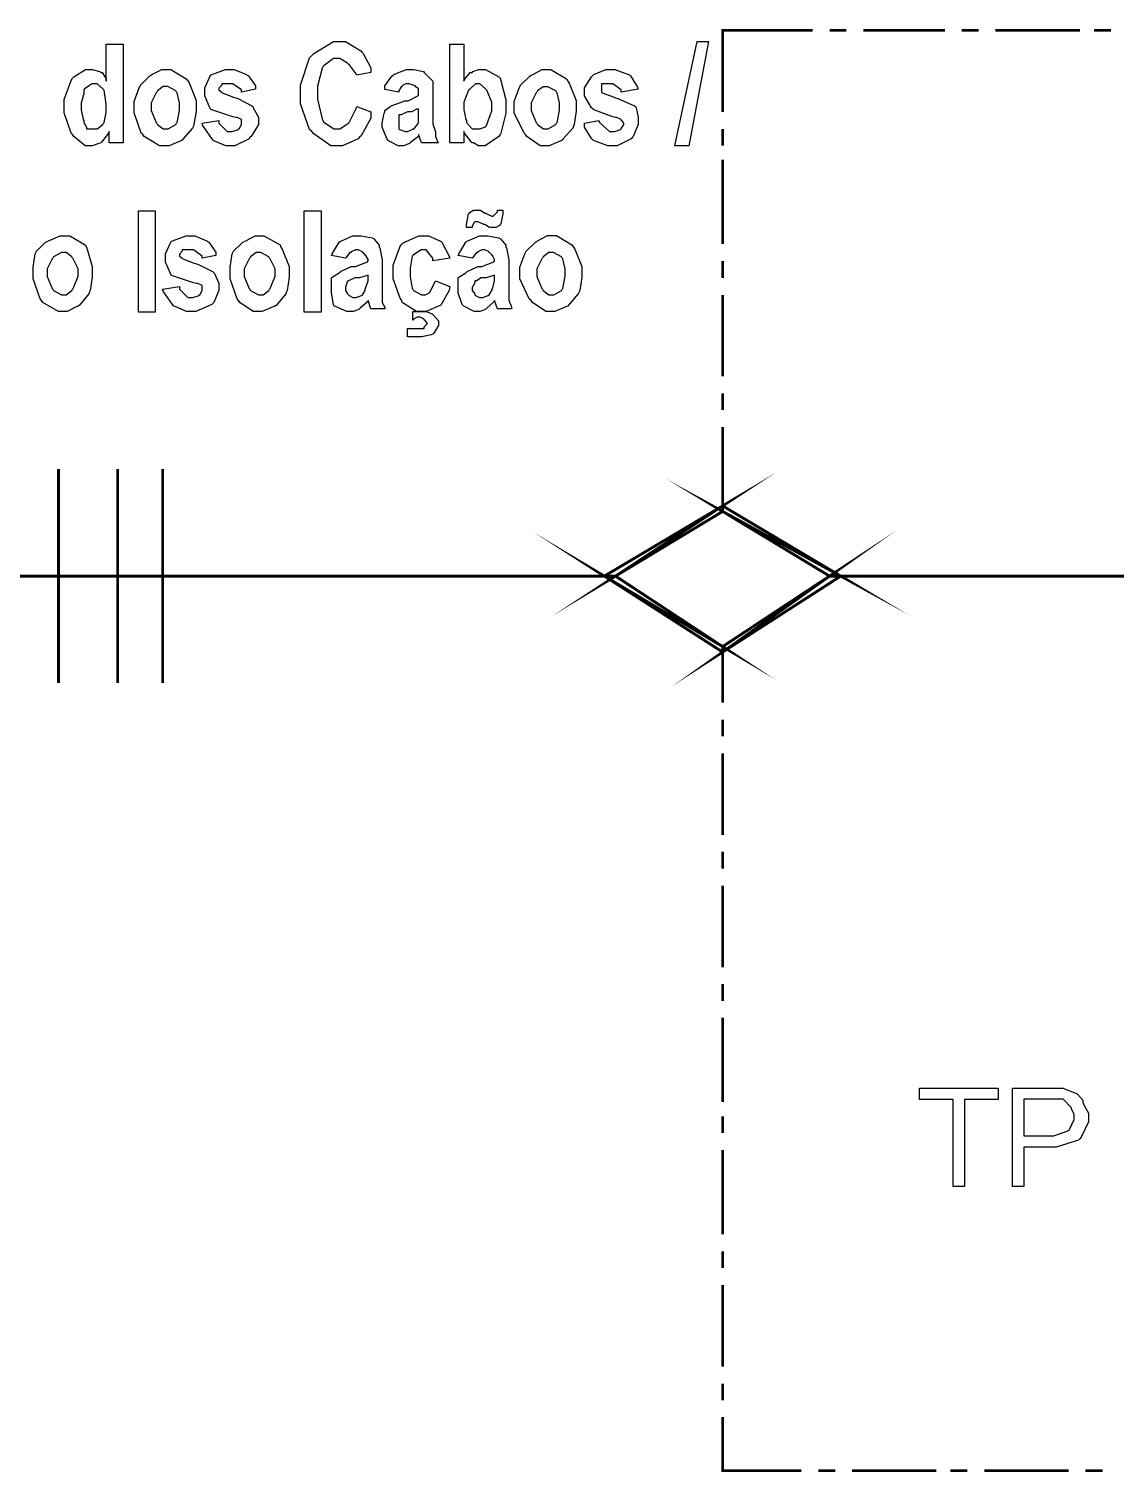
# Model space of a CAD drawing. Header units: metres. Extents: x 3290 to 4536, y 1562 to 1983.
# Drawn here: x 4347.08 to 4359.59, y 1892.2 to 1908.83 of the extents above; entities that cross this region are included whole.
import ezdxf

# ---------------------------------------------------------------- set-up
doc = ezdxf.new("R2010")
doc.units = ezdxf.units.M
for name, color, linetype in [('C00-00-00-BLACK', 7, 'Continuous'), ('C00-7E-FF', 150, 'Continuous'), ('CFF-7E-00', 30, 'Continuous')]:
    doc.layers.add(name, color=color, linetype=linetype)

msp = doc.modelspace()

# ---------------------------------------------------------------- linework, layer by layer
at = {"layer": 'C00-00-00-BLACK', "const_width": 0.0324}
for points in [[(4347.419, 1903.755), (4347.419, 1901.291)], [(4347.419, 1903.755), (4347.419, 1901.291)], [(4348.099, 1903.755), (4348.099, 1901.291)], [(4348.099, 1903.755), (4348.099, 1901.291)], [(4348.618, 1903.755), (4348.618, 1901.291)], [(4348.618, 1903.755), (4348.618, 1901.291)]]:
    msp.add_lwpolyline(points, dxfattribs=at)
at = {"layer": 'C00-7E-FF', "const_width": 0.0324}
for points in [[(4355.071, 1907.869), (4355.071, 1908.81), (4356.107, 1908.81)], [(4356.303, 1908.81), (4356.497, 1908.81)], [(4356.691, 1908.81), (4357.632, 1908.81)], [(4357.826, 1908.81), (4358.021, 1908.81)], [(4358.215, 1908.81), (4359.187, 1908.81)], [(4359.349, 1908.81), (4359.545, 1908.81)], [(4355.071, 1907.48), (4355.071, 1907.674)], [(4355.071, 1906.346), (4355.071, 1907.319)], [(4355.071, 1905.957), (4355.071, 1906.152)], [(4355.071, 1904.822), (4355.071, 1905.762)], [(4355.071, 1904.434), (4355.071, 1904.628)], [(4355.071, 1903.3), (4355.071, 1904.239)], [(4334.157, 1902.522), (4353.773, 1902.522)], [(4356.368, 1902.522), (4379.389, 1902.522)], [(4356.368, 1902.522), (4379.389, 1902.522)], [(4355.071, 1901.679), (4355.071, 1901.064)], [(4355.071, 1900.87), (4355.071, 1900.675)], [(4355.071, 1900.479), (4355.071, 1899.54)], [(4355.071, 1899.346), (4355.071, 1899.153)], [(4355.071, 1898.956), (4355.071, 1898.017)], [(4355.071, 1897.823), (4355.071, 1897.629)], [(4355.071, 1897.435), (4355.071, 1896.462)], [(4355.071, 1896.3), (4355.071, 1896.106)], [(4355.071, 1895.912), (4355.071, 1894.939)], [(4355.071, 1894.745), (4355.071, 1894.551)], [(4355.071, 1894.356), (4355.071, 1893.415)], [(4355.071, 1893.221), (4355.071, 1893.027)], [(4355.071, 1892.834), (4355.071, 1892.216), (4355.977, 1892.216)], [(4356.174, 1892.216), (4356.368, 1892.216)], [(4356.562, 1892.216), (4357.535, 1892.216)], [(4357.696, 1892.216), (4357.891, 1892.216)], [(4358.085, 1892.216), (4359.059, 1892.216)], [(4359.252, 1892.216), (4359.449, 1892.216)]]:
    msp.add_lwpolyline(points, dxfattribs=at)
for points in [[(4355.071, 1903.331), (4353.837, 1902.522), (4353.708, 1902.522), (4355.071, 1903.331)], [(4356.303, 1902.522), (4356.432, 1902.522), (4355.071, 1903.267), (4356.303, 1902.522)], [(4355.071, 1903.267), (4355.071, 1903.331), (4353.837, 1902.522), (4355.071, 1903.267)], [(4356.432, 1902.522), (4355.071, 1903.267), (4355.071, 1903.331), (4356.432, 1902.522)], [(4353.708, 1902.522), (4355.071, 1901.71), (4355.071, 1901.647), (4353.708, 1902.522)], [(4355.071, 1901.71), (4355.071, 1901.647), (4356.303, 1902.522), (4355.071, 1901.71)], [(4353.837, 1902.522), (4353.708, 1902.522), (4355.071, 1901.71), (4353.837, 1902.522)], [(4355.071, 1901.647), (4356.303, 1902.522), (4356.432, 1902.522), (4355.071, 1901.647)]]:
    msp.add_lwpolyline(points, close=True, dxfattribs=at)
at = {"layer": 'C00-7E-FF'}
for points in [[(4355.071, 1903.331), (4353.837, 1902.522), (4353.708, 1902.522), (4355.071, 1903.331)], [(4355.071, 1903.267), (4355.071, 1903.331), (4353.837, 1902.522), (4355.071, 1903.267)], [(4356.432, 1902.522), (4355.071, 1903.267), (4355.071, 1903.331), (4356.432, 1902.522)], [(4356.303, 1902.522), (4356.432, 1902.522), (4355.071, 1903.267), (4356.303, 1902.522)], [(4353.837, 1902.522), (4353.708, 1902.522), (4355.071, 1901.71), (4353.837, 1902.522)], [(4353.708, 1902.522), (4355.071, 1901.71), (4355.071, 1901.647), (4353.708, 1902.522)], [(4355.071, 1901.71), (4355.071, 1901.647), (4356.303, 1902.522), (4355.071, 1901.71)], [(4355.071, 1901.647), (4356.303, 1902.522), (4356.432, 1902.522), (4355.071, 1901.647)]]:
    msp.add_lwpolyline(points, close=True, dxfattribs=at)
at = {"layer": 'CFF-7E-00'}
for points in [[(4350.856, 1907.933), (4351.018, 1907.869), (4351.018, 1907.796), (4350.904, 1907.593), (4350.888, 1907.577), (4350.872, 1907.561), (4350.689, 1907.48), (4350.629, 1907.48), (4350.555, 1907.48), (4350.36, 1907.618), (4350.336, 1907.642), (4350.311, 1907.667), (4350.207, 1907.963), (4350.207, 1908.063), (4350.207, 1908.177), (4350.311, 1908.493), (4350.336, 1908.518), (4350.36, 1908.542), (4350.586, 1908.68), (4350.662, 1908.68), (4350.726, 1908.68), (4350.903, 1908.574), (4350.92, 1908.551), (4350.927, 1908.543), (4351.018, 1908.379), (4351.018, 1908.324), (4350.856, 1908.291), (4350.847, 1908.308), (4350.766, 1908.414), (4350.759, 1908.421), (4350.75, 1908.429), (4350.659, 1908.485), (4350.629, 1908.485), (4350.588, 1908.485), (4350.481, 1908.405), (4350.465, 1908.389), (4350.457, 1908.372), (4350.401, 1908.165), (4350.401, 1908.095), (4350.401, 1908.015), (4350.457, 1907.788), (4350.465, 1907.772), (4350.472, 1907.756), (4350.589, 1907.674), (4350.629, 1907.674), (4350.661, 1907.674), (4350.75, 1907.732), (4350.759, 1907.739), (4350.766, 1907.748), (4350.847, 1907.908), (4350.856, 1907.933)], [(4354.519, 1907.48), (4354.778, 1908.68), (4354.908, 1908.68), (4354.681, 1907.48), (4354.519, 1907.48)], [(4348.163, 1907.512), (4348.002, 1907.512), (4348.002, 1907.642), (4347.993, 1907.626), (4347.912, 1907.521), (4347.905, 1907.512), (4347.905, 1907.512), (4347.807, 1907.48), (4347.775, 1907.48), (4347.726, 1907.48), (4347.596, 1907.585), (4347.58, 1907.609), (4347.563, 1907.626), (4347.483, 1907.857), (4347.483, 1907.933), (4347.483, 1908.014), (4347.563, 1908.233), (4347.58, 1908.257), (4347.596, 1908.275), (4347.73, 1908.356), (4347.775, 1908.356), (4347.807, 1908.356), (4347.896, 1908.333), (4347.905, 1908.324), (4347.92, 1908.324), (4347.969, 1908.25), (4347.969, 1908.225), (4347.969, 1908.648), (4348.163, 1908.648), (4348.163, 1907.512)], [(4351.926, 1907.512), (4351.926, 1908.648), (4352.087, 1908.648), (4352.087, 1908.225), (4352.095, 1908.242), (4352.161, 1908.324), (4352.184, 1908.324), (4352.192, 1908.333), (4352.259, 1908.356), (4352.282, 1908.356), (4352.338, 1908.356), (4352.492, 1908.275), (4352.509, 1908.257), (4352.516, 1908.233), (4352.573, 1908.009), (4352.573, 1907.933), (4352.573, 1907.853), (4352.516, 1907.626), (4352.509, 1907.609), (4352.492, 1907.585), (4352.334, 1907.48), (4352.282, 1907.48), (4352.257, 1907.48), (4352.202, 1907.512), (4352.184, 1907.512), (4352.176, 1907.521), (4352.095, 1907.626), (4352.087, 1907.642), (4352.087, 1907.512), (4351.926, 1907.512)], [(4348.292, 1907.933), (4348.292, 1907.991), (4348.349, 1908.145), (4348.358, 1908.161), (4348.365, 1908.178), (4348.47, 1908.284), (4348.487, 1908.291), (4348.495, 1908.3), (4348.61, 1908.356), (4348.649, 1908.356), (4348.713, 1908.356), (4348.891, 1908.251), (4348.908, 1908.227), (4348.923, 1908.203), (4349.005, 1908), (4349.005, 1907.933), (4349.005, 1907.877), (4348.979, 1907.723), (4348.972, 1907.707), (4348.964, 1907.682), (4348.851, 1907.554), (4348.843, 1907.545), (4348.827, 1907.538), (4348.693, 1907.48), (4348.649, 1907.48), (4348.583, 1907.48), (4348.405, 1907.585), (4348.389, 1907.609), (4348.372, 1907.626), (4348.292, 1907.857), (4348.292, 1907.933)], [(4349.072, 1907.739), (4349.266, 1907.772), (4349.266, 1907.74), (4349.363, 1907.642), (4349.395, 1907.642), (4349.42, 1907.642), (4349.492, 1907.668), (4349.492, 1907.674), (4349.5, 1907.674), (4349.525, 1907.723), (4349.525, 1907.739), (4349.525, 1907.739), (4349.525, 1907.772), (4349.525, 1907.772), (4349.525, 1907.78), (4349.476, 1907.804), (4349.46, 1907.804), (4349.427, 1907.812), (4349.185, 1907.894), (4349.169, 1907.902), (4349.161, 1907.918), (4349.104, 1908.053), (4349.104, 1908.097), (4349.104, 1908.145), (4349.161, 1908.275), (4349.169, 1908.291), (4349.185, 1908.3), (4349.343, 1908.356), (4349.395, 1908.356), (4349.444, 1908.356), (4349.583, 1908.3), (4349.592, 1908.291), (4349.607, 1908.284), (4349.688, 1908.169), (4349.688, 1908.13), (4349.525, 1908.097), (4349.525, 1908.122), (4349.427, 1908.194), (4349.395, 1908.194), (4349.371, 1908.194), (4349.316, 1908.194), (4349.299, 1908.194), (4349.299, 1908.178), (4349.266, 1908.143), (4349.266, 1908.13), (4349.266, 1908.122), (4349.299, 1908.097), (4349.299, 1908.097), (4349.306, 1908.09), (4349.436, 1908.041), (4349.46, 1908.032), (4349.484, 1908.025), (4349.647, 1907.941), (4349.656, 1907.933), (4349.663, 1907.918), (4349.721, 1907.808), (4349.721, 1907.772), (4349.721, 1907.723), (4349.64, 1907.585), (4349.624, 1907.577), (4349.616, 1907.561), (4349.45, 1907.48), (4349.395, 1907.48), (4349.346, 1907.48), (4349.208, 1907.538), (4349.2, 1907.545), (4349.184, 1907.562), (4349.079, 1907.715), (4349.072, 1907.739)], [(4351.341, 1908.095), (4351.179, 1908.128), (4351.179, 1908.169), (4351.259, 1908.283), (4351.276, 1908.291), (4351.283, 1908.3), (4351.424, 1908.356), (4351.471, 1908.356), (4351.511, 1908.356), (4351.624, 1908.333), (4351.632, 1908.324), (4351.639, 1908.317), (4351.723, 1908.233), (4351.731, 1908.225), (4351.731, 1908.177), (4351.731, 1908.067), (4351.731, 1908.03), (4351.731, 1907.772), (4351.731, 1907.732), (4351.764, 1907.64), (4351.764, 1907.609), (4351.764, 1907.585), (4351.788, 1907.521), (4351.796, 1907.512), (4351.601, 1907.512), (4351.568, 1907.609), (4351.568, 1907.585), (4351.478, 1907.521), (4351.471, 1907.512), (4351.462, 1907.506), (4351.395, 1907.48), (4351.373, 1907.48), (4351.332, 1907.48), (4351.219, 1907.538), (4351.212, 1907.545), (4351.203, 1907.562), (4351.146, 1907.695), (4351.146, 1907.739), (4351.146, 1907.739), (4351.171, 1907.853), (4351.179, 1907.869), (4351.179, 1907.885), (4351.236, 1907.926), (4351.245, 1907.933), (4351.252, 1907.941), (4351.389, 1907.991), (4351.406, 1907.998), (4351.446, 1907.998), (4351.56, 1908.055), (4351.568, 1908.063), (4351.568, 1908.08), (4351.568, 1908.128), (4351.568, 1908.128), (4351.568, 1908.136), (4351.535, 1908.159), (4351.535, 1908.159), (4351.527, 1908.168), (4351.46, 1908.192), (4351.438, 1908.192), (4351.421, 1908.192), (4351.38, 1908.168), (4351.373, 1908.159), (4351.365, 1908.159), (4351.341, 1908.112), (4351.341, 1908.095)], [(4352.67, 1907.933), (4352.67, 1907.99), (4352.727, 1908.144), (4352.735, 1908.159), (4352.743, 1908.177), (4352.849, 1908.283), (4352.866, 1908.291), (4352.882, 1908.3), (4352.991, 1908.356), (4353.028, 1908.356), (4353.092, 1908.356), (4353.27, 1908.25), (4353.287, 1908.225), (4353.303, 1908.2), (4353.384, 1908), (4353.384, 1907.933), (4353.384, 1907.877), (4353.359, 1907.723), (4353.352, 1907.707), (4353.343, 1907.682), (4353.229, 1907.554), (4353.222, 1907.545), (4353.205, 1907.538), (4353.072, 1907.48), (4353.028, 1907.48), (4352.97, 1907.48), (4352.815, 1907.585), (4352.799, 1907.609), (4352.783, 1907.626), (4352.67, 1907.857), (4352.67, 1907.933)], [(4353.481, 1907.739), (4353.643, 1907.772), (4353.651, 1907.748), (4353.766, 1907.642), (4353.805, 1907.642), (4353.829, 1907.642), (4353.893, 1907.668), (4353.901, 1907.674), (4353.901, 1907.674), (4353.934, 1907.723), (4353.934, 1907.739), (4353.934, 1907.739), (4353.909, 1907.772), (4353.901, 1907.772), (4353.901, 1907.78), (4353.853, 1907.804), (4353.837, 1907.804), (4353.805, 1907.812), (4353.585, 1907.894), (4353.578, 1907.902), (4353.561, 1907.918), (4353.481, 1908.053), (4353.481, 1908.097), (4353.481, 1908.145), (4353.561, 1908.275), (4353.578, 1908.291), (4353.585, 1908.3), (4353.726, 1908.356), (4353.773, 1908.356), (4353.83, 1908.356), (4353.985, 1908.3), (4354.002, 1908.291), (4354.009, 1908.284), (4354.09, 1908.155), (4354.099, 1908.13), (4353.901, 1908.097), (4353.901, 1908.122), (4353.805, 1908.194), (4353.773, 1908.194), (4353.748, 1908.194), (4353.693, 1908.194), (4353.675, 1908.194), (4353.675, 1908.178), (4353.675, 1908.143), (4353.675, 1908.13), (4353.675, 1908.13), (4353.675, 1908.097), (4353.675, 1908.097), (4353.682, 1908.09), (4353.82, 1908.041), (4353.837, 1908.032), (4353.862, 1908.025), (4354.057, 1907.941), (4354.066, 1907.933), (4354.073, 1907.918), (4354.099, 1907.808), (4354.099, 1907.772), (4354.099, 1907.723), (4354.041, 1907.585), (4354.033, 1907.577), (4354.016, 1907.561), (4353.857, 1907.48), (4353.805, 1907.48), (4353.748, 1907.48), (4353.594, 1907.538), (4353.578, 1907.545), (4353.561, 1907.562), (4353.481, 1907.695), (4353.481, 1907.739)], [(4347.678, 1907.933), (4347.678, 1907.893), (4347.701, 1907.78), (4347.71, 1907.772), (4347.71, 1907.748), (4347.742, 1907.694), (4347.742, 1907.674), (4347.767, 1907.674), (4347.82, 1907.674), (4347.84, 1907.674), (4347.864, 1907.674), (4347.928, 1907.723), (4347.936, 1907.739), (4347.944, 1907.748), (4347.969, 1907.863), (4347.969, 1907.902), (4347.969, 1907.958), (4347.944, 1908.121), (4347.936, 1908.128), (4347.928, 1908.136), (4347.862, 1908.192), (4347.84, 1908.192), (4347.807, 1908.192), (4347.717, 1908.136), (4347.71, 1908.128), (4347.71, 1908.08), (4347.678, 1907.97), (4347.678, 1907.933)], [(4348.487, 1907.933), (4348.487, 1907.885), (4348.543, 1907.748), (4348.552, 1907.739), (4348.559, 1907.723), (4348.625, 1907.674), (4348.649, 1907.674), (4348.68, 1907.674), (4348.77, 1907.723), (4348.778, 1907.739), (4348.785, 1907.748), (4348.811, 1907.886), (4348.811, 1907.933), (4348.811, 1907.974), (4348.785, 1908.09), (4348.778, 1908.097), (4348.77, 1908.114), (4348.678, 1908.161), (4348.649, 1908.161), (4348.624, 1908.161), (4348.559, 1908.114), (4348.552, 1908.097), (4348.543, 1908.09), (4348.487, 1907.973), (4348.487, 1907.933)], [(4352.087, 1907.933), (4352.087, 1907.893), (4352.111, 1907.78), (4352.12, 1907.772), (4352.12, 1907.748), (4352.176, 1907.683), (4352.184, 1907.674), (4352.184, 1907.674), (4352.233, 1907.674), (4352.249, 1907.674), (4352.274, 1907.674), (4352.338, 1907.699), (4352.347, 1907.707), (4352.354, 1907.723), (4352.411, 1907.882), (4352.411, 1907.933), (4352.411, 1907.983), (4352.354, 1908.121), (4352.347, 1908.128), (4352.338, 1908.136), (4352.272, 1908.192), (4352.249, 1908.192), (4352.225, 1908.192), (4352.16, 1908.136), (4352.153, 1908.128), (4352.144, 1908.121), (4352.087, 1907.98), (4352.087, 1907.933)], [(4352.866, 1907.933), (4352.866, 1907.885), (4352.923, 1907.748), (4352.931, 1907.739), (4352.939, 1907.723), (4353.005, 1907.674), (4353.028, 1907.674), (4353.06, 1907.674), (4353.149, 1907.723), (4353.158, 1907.739), (4353.165, 1907.748), (4353.19, 1907.886), (4353.19, 1907.933), (4353.19, 1907.974), (4353.165, 1908.088), (4353.158, 1908.095), (4353.149, 1908.112), (4353.058, 1908.159), (4353.028, 1908.159), (4353.004, 1908.159), (4352.939, 1908.112), (4352.931, 1908.095), (4352.923, 1908.088), (4352.866, 1907.972), (4352.866, 1907.933)], [(4351.568, 1907.902), (4351.544, 1907.902), (4351.489, 1907.869), (4351.471, 1907.869), (4351.438, 1907.869), (4351.366, 1907.836), (4351.341, 1907.836), (4351.341, 1907.812), (4351.341, 1907.758), (4351.341, 1907.739), (4351.341, 1907.723), (4351.341, 1907.687), (4351.341, 1907.674), (4351.349, 1907.668), (4351.415, 1907.642), (4351.438, 1907.642), (4351.438, 1907.642), (4351.494, 1907.668), (4351.503, 1907.674), (4351.518, 1907.674), (4351.56, 1907.732), (4351.568, 1907.739), (4351.568, 1907.739), (4351.568, 1907.837), (4351.568, 1907.869), (4351.568, 1907.902)], [(4348.339, 1906.73), (4348.534, 1906.73), (4348.534, 1905.564), (4348.339, 1905.564), (4348.339, 1906.73)], [(4350.249, 1906.73), (4350.443, 1906.73), (4350.443, 1905.564), (4350.249, 1905.564), (4350.249, 1906.73)], [(4352.184, 1906.539), (4352.12, 1906.539), (4352.12, 1906.572), (4352.12, 1906.572), (4352.144, 1906.694), (4352.153, 1906.701), (4352.153, 1906.711), (4352.2, 1906.736), (4352.217, 1906.736), (4352.233, 1906.736), (4352.269, 1906.736), (4352.282, 1906.736), (4352.282, 1906.736), (4352.33, 1906.701), (4352.347, 1906.701), (4352.354, 1906.694), (4352.411, 1906.669), (4352.411, 1906.669), (4352.426, 1906.669), (4352.476, 1906.72), (4352.476, 1906.736), (4352.54, 1906.736), (4352.54, 1906.695), (4352.516, 1906.58), (4352.509, 1906.572), (4352.509, 1906.564), (4352.459, 1906.539), (4352.443, 1906.539), (4352.443, 1906.539), (4352.411, 1906.539), (4352.411, 1906.539), (4352.386, 1906.539), (4352.332, 1906.572), (4352.314, 1906.572), (4352.305, 1906.58), (4352.249, 1906.604), (4352.249, 1906.604), (4352.249, 1906.604), (4352.217, 1906.604), (4352.217, 1906.604), (4352.209, 1906.597), (4352.184, 1906.554), (4352.184, 1906.539)], [(4347.125, 1906.022), (4347.125, 1906.079), (4347.149, 1906.233), (4347.158, 1906.249), (4347.165, 1906.265), (4347.27, 1906.37), (4347.287, 1906.378), (4347.303, 1906.386), (4347.438, 1906.442), (4347.483, 1906.442), (4347.548, 1906.442), (4347.726, 1906.338), (4347.742, 1906.313), (4347.75, 1906.288), (4347.808, 1906.089), (4347.808, 1906.022), (4347.808, 1905.966), (4347.783, 1905.812), (4347.775, 1905.795), (4347.767, 1905.772), (4347.661, 1905.642), (4347.646, 1905.633), (4347.629, 1905.626), (4347.519, 1905.569), (4347.483, 1905.569), (4347.418, 1905.569), (4347.239, 1905.674), (4347.223, 1905.698), (4347.206, 1905.716), (4347.125, 1905.946), (4347.125, 1906.022)], [(4348.618, 1905.828), (4348.813, 1905.859), (4348.813, 1905.828), (4348.91, 1905.73), (4348.942, 1905.73), (4348.967, 1905.73), (4349.039, 1905.756), (4349.039, 1905.762), (4349.047, 1905.762), (4349.072, 1905.812), (4349.072, 1905.828), (4349.072, 1905.828), (4349.072, 1905.859), (4349.072, 1905.859), (4349.072, 1905.868), (4349.022, 1905.892), (4349.007, 1905.892), (4348.974, 1905.901), (4348.732, 1905.982), (4348.716, 1905.989), (4348.707, 1906.006), (4348.651, 1906.14), (4348.651, 1906.184), (4348.651, 1906.233), (4348.707, 1906.362), (4348.716, 1906.378), (4348.732, 1906.386), (4348.89, 1906.442), (4348.942, 1906.442), (4348.991, 1906.442), (4349.128, 1906.386), (4349.136, 1906.378), (4349.152, 1906.37), (4349.233, 1906.255), (4349.233, 1906.216), (4349.072, 1906.184), (4349.072, 1906.208), (4348.974, 1906.281), (4348.942, 1906.281), (4348.917, 1906.281), (4348.863, 1906.281), (4348.844, 1906.281), (4348.844, 1906.265), (4348.813, 1906.229), (4348.813, 1906.216), (4348.813, 1906.208), (4348.844, 1906.184), (4348.844, 1906.184), (4348.852, 1906.177), (4348.982, 1906.127), (4349.007, 1906.119), (4349.031, 1906.111), (4349.192, 1906.031), (4349.2, 1906.022), (4349.216, 1906.006), (4349.266, 1905.896), (4349.266, 1905.859), (4349.266, 1905.811), (4349.208, 1905.674), (4349.2, 1905.666), (4349.184, 1905.65), (4349.002, 1905.569), (4348.942, 1905.569), (4348.893, 1905.569), (4348.763, 1905.626), (4348.748, 1905.633), (4348.731, 1905.65), (4348.625, 1905.804), (4348.618, 1905.828)], [(4349.395, 1906.022), (4349.395, 1906.079), (4349.419, 1906.233), (4349.427, 1906.249), (4349.435, 1906.265), (4349.542, 1906.37), (4349.559, 1906.378), (4349.575, 1906.386), (4349.684, 1906.442), (4349.721, 1906.442), (4349.785, 1906.442), (4349.972, 1906.338), (4349.98, 1906.313), (4349.996, 1906.288), (4350.077, 1906.089), (4350.077, 1906.022), (4350.077, 1905.966), (4350.052, 1905.812), (4350.044, 1905.795), (4350.036, 1905.772), (4349.931, 1905.642), (4349.915, 1905.633), (4349.898, 1905.626), (4349.765, 1905.569), (4349.721, 1905.569), (4349.663, 1905.569), (4349.508, 1905.674), (4349.492, 1905.698), (4349.476, 1905.716), (4349.395, 1905.946), (4349.395, 1906.022)], [(4350.726, 1906.184), (4350.563, 1906.216), (4350.57, 1906.233), (4350.653, 1906.37), (4350.662, 1906.378), (4350.678, 1906.386), (4350.81, 1906.442), (4350.856, 1906.442), (4350.904, 1906.442), (4351.033, 1906.419), (4351.05, 1906.411), (4351.057, 1906.403), (4351.115, 1906.336), (4351.115, 1906.313), (4351.122, 1906.305), (4351.146, 1906.166), (4351.146, 1906.119), (4351.146, 1905.859), (4351.146, 1905.82), (4351.146, 1905.729), (4351.146, 1905.698), (4351.146, 1905.674), (4351.179, 1905.62), (4351.179, 1905.602), (4351.018, 1905.602), (4350.985, 1905.698), (4350.977, 1905.683), (4350.896, 1905.61), (4350.888, 1905.602), (4350.88, 1905.594), (4350.814, 1905.569), (4350.791, 1905.569), (4350.742, 1905.569), (4350.611, 1905.626), (4350.594, 1905.633), (4350.586, 1905.65), (4350.563, 1905.784), (4350.563, 1905.828), (4350.563, 1905.861), (4350.563, 1905.934), (4350.563, 1905.957), (4350.57, 1905.965), (4350.653, 1906.015), (4350.662, 1906.022), (4350.669, 1906.031), (4350.774, 1906.079), (4350.791, 1906.087), (4350.84, 1906.087), (4350.977, 1906.144), (4350.985, 1906.152), (4350.985, 1906.168), (4350.96, 1906.216), (4350.953, 1906.216), (4350.953, 1906.224), (4350.927, 1906.249), (4350.92, 1906.249), (4350.92, 1906.257), (4350.872, 1906.281), (4350.856, 1906.281), (4350.839, 1906.281), (4350.791, 1906.257), (4350.791, 1906.249), (4350.774, 1906.249), (4350.733, 1906.193), (4350.726, 1906.184)], [(4351.926, 1906.184), (4351.731, 1906.152), (4351.731, 1906.184), (4351.656, 1906.281), (4351.632, 1906.281), (4351.599, 1906.281), (4351.51, 1906.224), (4351.503, 1906.216), (4351.494, 1906.208), (4351.471, 1906.069), (4351.471, 1906.022), (4351.471, 1905.973), (4351.494, 1905.837), (4351.503, 1905.828), (4351.51, 1905.812), (4351.602, 1905.762), (4351.632, 1905.762), (4351.648, 1905.762), (4351.697, 1905.788), (4351.697, 1905.795), (4351.706, 1905.804), (4351.755, 1905.909), (4351.764, 1905.925), (4351.926, 1905.859), (4351.918, 1905.811), (4351.824, 1905.642), (4351.656, 1905.569), (4351.601, 1905.569), (4351.544, 1905.569), (4351.38, 1905.674), (4351.373, 1905.698), (4351.356, 1905.723), (4351.276, 1905.947), (4351.276, 1906.022), (4351.276, 1906.103), (4351.356, 1906.321), (4351.373, 1906.346), (4351.389, 1906.362), (4351.571, 1906.442), (4351.632, 1906.442), (4351.681, 1906.442), (4351.811, 1906.386), (4351.828, 1906.378), (4351.835, 1906.37), (4351.918, 1906.208), (4351.926, 1906.184)], [(4352.184, 1906.184), (4352.023, 1906.216), (4352.031, 1906.233), (4352.111, 1906.37), (4352.12, 1906.378), (4352.136, 1906.386), (4352.268, 1906.442), (4352.314, 1906.442), (4352.362, 1906.442), (4352.492, 1906.419), (4352.509, 1906.411), (4352.516, 1906.403), (4352.573, 1906.336), (4352.573, 1906.313), (4352.58, 1906.305), (4352.606, 1906.166), (4352.606, 1906.119), (4352.606, 1905.859), (4352.606, 1905.82), (4352.606, 1905.729), (4352.606, 1905.698), (4352.613, 1905.691), (4352.637, 1905.625), (4352.637, 1905.602), (4352.476, 1905.602), (4352.443, 1905.698), (4352.435, 1905.683), (4352.354, 1905.61), (4352.347, 1905.602), (4352.338, 1905.594), (4352.272, 1905.569), (4352.249, 1905.569), (4352.209, 1905.569), (4352.095, 1905.626), (4352.087, 1905.633), (4352.07, 1905.65), (4352.023, 1905.784), (4352.023, 1905.828), (4352.023, 1905.861), (4352.023, 1905.934), (4352.023, 1905.957), (4352.031, 1905.965), (4352.111, 1906.015), (4352.12, 1906.022), (4352.127, 1906.031), (4352.233, 1906.079), (4352.249, 1906.087), (4352.298, 1906.087), (4352.435, 1906.144), (4352.443, 1906.152), (4352.443, 1906.168), (4352.418, 1906.216), (4352.411, 1906.216), (4352.411, 1906.224), (4352.386, 1906.249), (4352.379, 1906.249), (4352.379, 1906.257), (4352.33, 1906.281), (4352.314, 1906.281), (4352.297, 1906.281), (4352.249, 1906.257), (4352.249, 1906.249), (4352.233, 1906.249), (4352.192, 1906.193), (4352.184, 1906.184)], [(4352.735, 1906.022), (4352.735, 1906.079), (4352.791, 1906.233), (4352.799, 1906.249), (4352.807, 1906.265), (4352.914, 1906.37), (4352.931, 1906.378), (4352.939, 1906.386), (4353.054, 1906.444), (4353.092, 1906.444), (4353.157, 1906.444), (4353.335, 1906.338), (4353.352, 1906.313), (4353.367, 1906.288), (4353.448, 1906.089), (4353.448, 1906.022), (4353.448, 1905.966), (4353.424, 1905.812), (4353.417, 1905.795), (4353.408, 1905.772), (4353.295, 1905.642), (4353.287, 1905.633), (4353.27, 1905.626), (4353.137, 1905.569), (4353.092, 1905.569), (4353.035, 1905.569), (4352.881, 1905.674), (4352.865, 1905.698), (4352.84, 1905.716), (4352.735, 1905.946), (4352.735, 1906.022)], [(4347.287, 1906.022), (4347.287, 1905.973), (4347.345, 1905.837), (4347.354, 1905.828), (4347.361, 1905.812), (4347.453, 1905.762), (4347.483, 1905.762), (4347.507, 1905.762), (4347.572, 1905.812), (4347.58, 1905.828), (4347.588, 1905.837), (4347.646, 1905.976), (4347.646, 1906.022), (4347.646, 1906.063), (4347.588, 1906.177), (4347.58, 1906.184), (4347.572, 1906.201), (4347.505, 1906.249), (4347.483, 1906.249), (4347.451, 1906.249), (4347.361, 1906.201), (4347.354, 1906.184), (4347.345, 1906.177), (4347.287, 1906.061), (4347.287, 1906.022)], [(4349.559, 1906.022), (4349.559, 1905.973), (4349.616, 1905.837), (4349.624, 1905.828), (4349.631, 1905.812), (4349.723, 1905.762), (4349.754, 1905.762), (4349.778, 1905.762), (4349.842, 1905.812), (4349.851, 1905.828), (4349.858, 1905.837), (4349.915, 1905.976), (4349.915, 1906.022), (4349.915, 1906.063), (4349.858, 1906.177), (4349.851, 1906.184), (4349.842, 1906.201), (4349.751, 1906.249), (4349.721, 1906.249), (4349.697, 1906.249), (4349.631, 1906.201), (4349.624, 1906.184), (4349.616, 1906.177), (4349.559, 1906.061), (4349.559, 1906.022)], [(4352.931, 1906.022), (4352.931, 1905.973), (4352.987, 1905.837), (4352.996, 1905.828), (4353.003, 1905.812), (4353.069, 1905.762), (4353.092, 1905.762), (4353.124, 1905.762), (4353.213, 1905.812), (4353.222, 1905.828), (4353.229, 1905.837), (4353.255, 1905.976), (4353.255, 1906.022), (4353.255, 1906.063), (4353.229, 1906.177), (4353.222, 1906.184), (4353.213, 1906.201), (4353.122, 1906.249), (4353.092, 1906.249), (4353.068, 1906.249), (4353.003, 1906.201), (4352.996, 1906.184), (4352.987, 1906.177), (4352.931, 1906.061), (4352.931, 1906.022)], [(4350.985, 1905.989), (4350.985, 1905.989), (4350.887, 1905.957), (4350.856, 1905.957), (4350.831, 1905.957), (4350.759, 1905.925), (4350.759, 1905.925), (4350.75, 1905.918), (4350.726, 1905.851), (4350.726, 1905.828), (4350.726, 1905.812), (4350.75, 1905.772), (4350.759, 1905.762), (4350.766, 1905.756), (4350.808, 1905.73), (4350.823, 1905.73), (4350.847, 1905.73), (4350.911, 1905.756), (4350.92, 1905.762), (4350.92, 1905.762), (4350.953, 1905.812), (4350.953, 1905.828), (4350.953, 1905.828), (4350.985, 1905.925), (4350.985, 1905.957), (4350.985, 1905.989)], [(4352.443, 1905.989), (4352.443, 1905.989), (4352.346, 1905.957), (4352.314, 1905.957), (4352.29, 1905.957), (4352.235, 1905.925), (4352.217, 1905.925), (4352.217, 1905.901), (4352.184, 1905.847), (4352.184, 1905.828), (4352.184, 1905.812), (4352.217, 1905.775), (4352.217, 1905.762), (4352.224, 1905.756), (4352.268, 1905.73), (4352.282, 1905.73), (4352.306, 1905.73), (4352.371, 1905.756), (4352.379, 1905.762), (4352.379, 1905.762), (4352.411, 1905.812), (4352.411, 1905.828), (4352.418, 1905.828), (4352.443, 1905.925), (4352.443, 1905.957), (4352.443, 1905.989)], [(4351.438, 1905.277), (4351.438, 1905.375), (4351.462, 1905.375), (4351.516, 1905.375), (4351.535, 1905.375), (4351.56, 1905.375), (4351.613, 1905.375), (4351.632, 1905.375), (4351.632, 1905.392), (4351.665, 1905.428), (4351.665, 1905.439), (4351.665, 1905.439), (4351.639, 1905.472), (4351.632, 1905.472), (4351.632, 1905.48), (4351.584, 1905.503), (4351.568, 1905.503), (4351.551, 1905.503), (4351.51, 1905.48), (4351.503, 1905.472), (4351.503, 1905.569), (4351.534, 1905.569), (4351.607, 1905.569), (4351.632, 1905.569), (4351.656, 1905.569), (4351.723, 1905.544), (4351.731, 1905.536), (4351.739, 1905.528), (4351.796, 1905.463), (4351.796, 1905.439), (4351.796, 1905.408), (4351.739, 1905.318), (4351.731, 1905.31), (4351.714, 1905.302), (4351.604, 1905.277), (4351.568, 1905.277), (4351.535, 1905.277), (4351.462, 1905.277), (4351.438, 1905.277)], [(4357.729, 1895.489), (4357.729, 1896.492), (4357.339, 1896.492), (4357.339, 1896.624), (4358.247, 1896.624), (4358.247, 1896.492), (4357.859, 1896.492), (4357.859, 1895.489), (4357.729, 1895.489)], [(4358.411, 1895.489), (4358.411, 1896.624), (4358.832, 1896.624), (4358.872, 1896.624), (4358.963, 1896.624), (4358.993, 1896.624), (4359.009, 1896.617), (4359.139, 1896.567), (4359.156, 1896.559), (4359.163, 1896.551), (4359.22, 1896.485), (4359.22, 1896.462), (4359.227, 1896.446), (4359.285, 1896.337), (4359.285, 1896.3), (4359.285, 1896.235), (4359.203, 1896.058), (4359.187, 1896.041), (4359.17, 1896.026), (4358.916, 1895.944), (4358.832, 1895.944), (4358.54, 1895.944), (4358.54, 1895.489), (4358.411, 1895.489)], [(4358.54, 1896.073), (4358.832, 1896.073), (4358.888, 1896.073), (4359.05, 1896.131), (4359.059, 1896.139), (4359.066, 1896.147), (4359.123, 1896.262), (4359.123, 1896.3), (4359.123, 1896.325), (4359.09, 1896.38), (4359.09, 1896.398), (4359.082, 1896.406), (4359.001, 1896.487), (4358.993, 1896.495), (4358.952, 1896.495), (4358.862, 1896.495), (4358.832, 1896.495), (4358.54, 1896.495), (4358.54, 1896.073)]]:
    msp.add_lwpolyline(points, close=True, dxfattribs=at)

doc.saveas('drawing.dxf')
